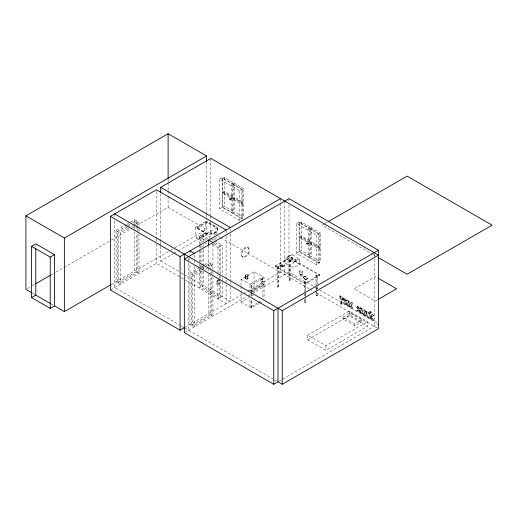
<?xml version="1.0" encoding="UTF-8"?>
<svg xmlns="http://www.w3.org/2000/svg" width="518" height="518" viewBox="0 0 518 518"><rect width="100%" height="100%" fill="white"/><g stroke="black" fill="none" stroke-linecap="round" stroke-linejoin="round"><path stroke-width="0.39" stroke-dasharray="2.59 1.94" d="M278.703 287.037L278.949 266.673L278.095 266.187L277.247 266.673L277.493 287.037L278.095 287.386L278.703 287.037L278.095 286.681L277.493 287.037M290.384 280.29L290.63 259.932L289.782 259.44L288.927 259.932L289.173 280.29L289.782 280.639L290.384 280.29L289.782 279.94L289.173 280.29M304.429 299.475L304.467 302.609L305.076 302.959L305.685 302.609L305.756 296.348M305.762 295.564L305.814 291.647M305.821 290.863L305.924 282.252L305.076 281.76L304.221 282.252L304.357 293.214M316.116 292.735L316.148 295.862L316.757 296.212L317.366 295.862L317.411 291.951M317.45 288.817L317.495 284.9M317.502 284.117L317.605 275.505L316.757 275.013L315.909 275.505L316.038 286.467M245.137 278.134L245.299 277.24M247.941 278.665A1.243 0.719 0 0 0 246.069 278.036A1.243 0.719 0 0 0 246.069 279.286A1.243 0.719 0 0 0 247.941 278.665L248.161 275.492A1.463 0.848 0 0 0 245.959 274.754A1.463 0.848 0 0 0 245.959 276.224A1.463 0.848 0 0 0 248.161 275.492M247.837 278.321L248.038 275.492M195.364 227.415L196.387 238.105L204.545 233.398L205.562 221.529L216.822 228.03A7.809 4.507 0 0 1 215.119 232.932A7.809 4.507 0 0 1 206.624 233.916L195.364 227.415L205.562 221.529M365.365 312.736C365.216 310.062 368.667 311.499 369.541 312.723L368.907 313.092L365.637 311.577M215.76 239.245L216.446 235.289M216.582 234.518L217.411 229.752M245.137 277.486L245.299 278.839L245.908 278.716A1.14 0.66 0 0 1 246.4 277.687A1.14 0.66 0 0 1 247.798 278.496A1.14 0.66 0 0 1 245.888 278.788L245.681 278.25L245.908 278.716M281.747 265.98L281.818 265.592M281.909 265.553C281.06 266.278 283.223 266.207 282.362 265.553M366.55 312.73L366.699 316.148L368.907 317.482L369.541 317.113C366.368 317.165 365.65 309.401 369.541 313.539L368.907 313.908L366.55 312.73L367.32 312.296M241.064 285.547L241.064 279.234L254.021 271.749L264.07 277.551L264.102 284.246L262.943 283.45L249.987 290.935L249.987 284.382L262.943 276.903L262.943 298.226M343.181 297.5L342.204 300.317L341.53 300.667L342.54 297.869L343.181 297.5L344.107 298.038L341.854 303.898L341.22 304.267L340.248 303.703L340.98 302.02L341.615 301.651L340.022 295.681L339.387 296.043L340.98 302.02M341.22 304.267L343.473 298.4L344.107 298.038M340.248 303.703L340.889 303.341L341.615 301.651M245.202 277.285C246.6 275.259 244.373 279.306 245.888 278.373M360.845 312.458A1.178 0.68 60 0 1 360.314 312.561L357.446 310.929L356.811 311.299L356.811 310.496C361.214 313.837 359.531 309.978 357.051 309.065C355.322 306.028 359.071 305.115 360.787 307.666L360.787 308.482C358.514 305.27 355.795 308.883 359.479 309.693A1.204 0.693 60 0 1 360.068 310.288L360.204 312.827A1.178 0.68 60 0 1 359.673 312.924L359.434 312.814M358.352 307.213L358.462 308.339L360.114 309.33A1.204 0.693 60 0 1 360.703 309.926L360.845 312.458M245.279 277.117L245.823 276.994M245.668 278.27L245.098 278.114M245.694 278.593C244.567 279.623 244.71 276.133 245.804 276.644M346.458 305.322C349.203 306.132 348.925 300.796 347.092 299.76C343.706 296.069 342.307 302.952 344.956 304.454M344.69 298.75C343.453 301.301 344.768 305.173 347.979 305.089M366.271 311.208L366.271 315.65L369.541 317.916L368.907 318.285L368.907 317.482M347.345 305.458C348.582 302.92 347.261 299.028 344.049 299.119M264.089 284.259L251.392 291.589L251.411 285.029L264.089 277.564M373.815 315.19L372.047 316.55L373.983 320.48L373.349 320.849L371.412 316.919L373.815 315.19L372.682 314.53L372.041 314.899L373.18 315.553M372.682 314.53L370.603 315.87L370.603 312.419L369.502 311.778L369.502 318.628L370.137 318.259L371.238 318.894L371.238 316.712L372.72 319.748L373.983 320.48M346.296 304.37C348.297 301.282 343.402 297.643 344.982 303.451C347.792 306.909 348.277 298.459 345.111 300.22M359.33 311.914C362.373 310.017 354.985 308.883 357.718 306.119M345.746 299.851L345.616 303.082L346.93 304.001M356.928 306.578L360.152 308.035L360.787 307.666M128.613 228.179L120.305 232.977L120.305 284.24L116.058 281.786L116.058 230.523L125.751 224.929M126.444 224.527L129.901 222.526M130.594 222.131L134.751 219.729L138.999 222.183L138.999 228.593M127.234 225.783L117.541 231.384L117.541 282.647L136.234 271.853L136.234 233.404M127.927 225.388L130.005 224.19M132.776 222.591L136.234 220.59L136.234 230.199M127.124 227.324L118.816 232.116L118.816 283.385L137.51 272.591L137.51 233.34M127.816 226.923L131.281 224.922M134.052 223.323L137.51 221.328L137.51 227.732M131.384 226.58L134.149 224.98M134.842 224.585L138.999 222.183M27.299 288.617L31.507 286.189M32.207 285.781L35.01 284.168M51.12 274.864L55.322 272.436M56.022 272.034L110.664 240.481M111.364 240.08L131.682 228.354M132.381 227.946L135.884 225.926M136.584 225.518L168.11 207.317L206.578 229.526L206.578 218.207M219.658 179.17L222.209 177.693L242.32 189.31L242.32 218.984L239.769 220.461L219.658 208.845L219.658 179.17L239.769 190.779L243.596 188.571L243.596 202.428L241.893 203.412L232.686 198.096L232.686 184.24L234.389 183.255L243.596 188.571M222.63 178.432L224.333 177.447L233.54 182.763L233.54 196.626L231.837 197.604L222.63 192.288L222.63 178.432L231.837 183.748L233.54 182.763M222.63 192.288L224.333 191.31L233.54 196.626M222.63 193.272L224.333 192.288L233.54 197.604L233.54 211.467L231.837 212.445L222.63 207.129L222.63 193.272L231.837 198.588L234.389 197.112L243.596 202.428M229.714 198.834L230.562 198.342L231.416 198.834L231.416 199.812L230.562 200.304L229.714 199.812L229.714 198.834L231.416 199.812M229.714 199.812L231.416 198.834M232.686 199.08L234.389 198.096L243.596 203.412L243.596 217.269L241.893 218.253L232.686 212.937L232.686 199.08L241.893 204.39L243.596 203.412M219.658 208.845L222.209 207.375L242.32 218.984M222.63 207.129L224.333 206.151L233.54 211.467M197.067 227.415L207.265 221.529L216.822 227.046A7.809 4.507 0 0 1 215.119 231.954A7.809 4.507 0 0 1 206.624 232.932L197.067 227.415L197.067 228.147L206.624 233.67A7.809 4.507 0 0 0 215.119 232.686A7.809 4.507 0 0 0 216.822 227.784L207.265 222.261L197.067 228.147M232.686 212.937L234.389 211.953L243.596 217.269M111.169 284.609L170.312 250.459M171.011 250.058L206.578 229.526M199.255 244.036L199.255 236.83L203.503 234.376L210.425 238.371M206.624 233.67L216.822 227.784M110.405 289.957L156.442 263.377L180.614 277.331M160.697 246.367L160.697 260.923L173.226 253.684M173.925 253.283L177.402 251.275M178.101 250.874L210.826 231.98L215.702 234.796M212.412 244.425L217.948 247.623L222.196 245.169L222.196 274.805M199.67 267.605L189.976 273.2L194.231 275.654L202.538 270.856M200.362 267.204L203.827 265.21M204.519 264.808L208.67 262.412L212.924 264.86L208.767 267.262M201.159 268.466L191.466 274.061L191.466 325.323L210.159 314.536L210.159 273.679M201.852 268.065L205.316 266.064M206.002 265.669L210.159 263.267L210.159 267.275M201.049 270.001L192.741 274.799L192.741 326.062L211.435 315.268L211.435 276.023M201.742 269.6L205.206 267.599M207.971 266.006L211.435 264.005L211.435 268.007M205.303 269.263L208.074 267.664M296.555 223.562L299.106 222.093L319.217 233.702L319.217 263.384L316.666 264.853L296.555 253.244L296.555 223.562L316.666 235.172L320.493 232.97L320.493 246.827L318.79 247.805L309.583 242.489L309.583 228.632L311.286 227.655L320.493 232.97M299.527 222.824L301.23 221.846L310.437 227.162L310.437 241.019L308.734 242.003L299.527 236.687L299.527 222.824L308.734 228.14L310.437 227.162M216.912 280.873L218.965 279.688L218.965 283.527L216.912 284.712L216.912 280.873L219.179 279.804L219.179 283.65L216.912 284.712M299.527 236.687L301.23 235.703L310.437 241.019M299.527 237.665L301.23 236.687L310.437 242.003L310.437 255.86L308.734 256.844L299.527 251.528L299.527 237.665L308.734 242.981L311.286 241.511L320.493 246.827M324.255 223.964L322.164 225.168L372.306 254.118M324.948 223.562L327.732 221.95M306.611 243.227L307.459 242.735L308.307 243.227L308.307 244.211L307.459 244.697L306.611 244.211L306.611 243.227L308.307 244.211M306.611 244.211L308.307 243.227M309.583 243.473L311.286 242.489L320.493 247.805L320.493 261.668L318.79 262.645L309.583 257.329L309.583 243.473L318.79 248.789L320.493 247.805M296.555 253.244L299.106 251.774L319.217 263.384M299.527 251.528L301.23 250.544L310.437 255.86M275.123 265.941L289.782 257.478L319.729 274.767L319.729 275.505L305.076 283.968L275.123 266.673L275.123 265.941L305.076 283.229L319.729 274.767M275.123 266.673L289.782 258.21L319.729 275.505M279.791 265.915L282.109 264.504C287.451 265.663 281.086 268.635 279.791 265.844L282.109 264.581L284.291 265.838L282.148 267.133M278.949 266.673L278.095 267.165L277.247 266.673M290.63 259.932L289.782 260.418L288.927 259.932M292.035 260.004L292.035 254.636L285.567 258.372L285.567 263.74L292.035 260.004L299.521 264.322L299.521 258.955L292.035 254.636L288.863 255.73L296.348 260.055L299.521 258.955L293.046 262.691L285.567 258.372L288.759 255.937L296.244 260.256L293.046 262.691L293.046 268.059L299.521 264.322M282.291 266.369C280.219 267.605 283.935 265.935 281.099 265.682L280.309 266.213L281.099 265.76L282.291 266.446M184.958 327.37L242.903 293.913M243.538 293.544L247.08 291.504M247.721 291.129L280.497 272.209L280.497 202.661M250.667 291.291L262.943 284.201L264.122 284.906L252.078 291.945M309.583 257.329L311.286 256.352L320.493 261.668M184.33 332.634L247.092 296.4M247.785 295.998L251.275 293.984M251.975 293.583L288.999 272.209L314.847 287.127M241.064 291.854L241.064 302.111L248.569 297.779M251.295 296.205L254.021 294.632M257.491 302.933L249.987 307.265L249.987 298.692M258.171 302.538L261.584 300.569M241.064 302.111L251.236 307.945L258.741 303.684M259.408 303.295L263.403 300.99M305.924 282.252L305.076 282.744L304.221 282.252M317.605 275.505L316.757 275.997L315.909 275.505M304.467 302.609L305.076 302.259L305.685 302.609M316.148 295.862L316.757 295.513L317.366 295.862M339.387 296.043L340.566 296.723L341.2 296.361L342.204 300.317M346.296 300.906L346.93 300.537M349.307 306.967L348.213 305.51L348.148 301.107L348.782 300.738L349.864 301.359L349.954 305.633L351.379 306.624L351.379 302.234L350.744 302.603L350.744 306.993L351.379 306.624M345.111 303.69L345.746 303.321M348.148 301.107L349.229 301.729L349.864 301.359M351.832 303.231L352.467 302.862L352.467 308.055L351.832 308.424L351.832 303.231L350.744 302.603M352.467 308.055L349.41 306.216L349.954 305.633M348.782 300.738L348.847 305.141L349.41 306.216L350.084 305.84M307.666 335.127L349.3 311.085L367.566 321.633L367.566 326.295L325.932 350.33L307.666 339.782L307.666 335.127L325.932 345.674L367.566 321.633M342.981 317.042L349.993 312.995L361.888 319.865L361.888 321.827L354.875 325.874L342.981 319.004L342.981 317.042L354.875 323.912L361.888 319.865M356.811 310.496L357.446 310.127L359.965 311.545M357.711 307.582L360.152 308.851L360.787 308.482M362.166 314.387L361.072 312.93L361.007 308.527L361.642 308.158L362.723 308.786L362.814 313.053L364.238 314.05L364.238 309.66L363.604 310.029L363.604 314.42L364.238 314.05M342.981 319.004L349.993 314.957L361.888 321.827M307.666 339.782L349.3 315.747L367.566 326.295M377.402 299.877L375.343 301.068L354.105 288.804L375.343 276.534L377.402 277.726M359.33 310.677L359.965 310.308M361.007 308.527L362.088 309.149L362.723 308.786M360.062 312.93L360.696 312.568M364.691 310.658L365.326 310.288L365.326 315.481L364.691 315.851L364.691 310.658L363.604 310.029M365.326 315.481L362.27 313.636L362.814 313.053M361.642 308.158L361.706 312.561L362.27 313.636L362.943 313.267M369.502 311.778L370.137 311.409L371.238 312.05L371.309 315.54L370.603 315.87M370.603 312.419L371.238 312.05M370.603 317.081L371.238 316.712L370.603 317.081L370.603 319.263L371.238 318.894M371.412 316.919L372.047 316.55M372.72 319.748L372.086 320.118L370.661 317.113M279.403 381.008L282.187 379.396M282.886 378.995L378.425 323.841M251.392 285.042L251.113 291.582M251.392 307.925L251.411 299.346M302.991 277.098L305.329 276.314L307.737 278.716L305.393 279.746L302.991 277.098L305.393 279.746M302.991 277.344L305.329 276.56L307.737 278.962M305.393 279.5L307.737 278.716M282.019 265.598L282.582 265.851M282.252 266.032L281.818 265.961M300.926 274.229L301.321 274.229L301.321 275.142L299.928 274.812L299.734 273.698L300.926 274.229L300.926 275.142M251.113 285.029L241.064 279.234M251.113 307.912L251.113 299.346M373.005 254.519L375.097 255.73M232.686 184.24L241.893 189.556L241.893 203.412M309.583 228.632L318.79 233.948L318.79 247.805M285.567 263.74L293.046 268.059M340.022 295.681L341.2 296.361M351.379 302.234L352.467 302.862M364.238 309.66L365.326 310.288M342.54 297.869L343.473 298.4M247.63 247.384A5.407 3.121 -60 0 1 245.914 255.762A5.407 3.121 -60 0 1 241.233 253.056A5.407 3.121 -60 0 1 247.63 247.384L248.264 247.753A5.407 3.121 -60 0 1 246.555 256.132A5.407 3.121 -60 0 1 241.867 253.425A5.407 3.121 -60 0 1 248.264 247.753M350.744 306.993L349.443 306.209M363.604 314.42L362.302 313.63M315.546 287.535L319.036 289.549M319.736 289.957L377.726 323.433M340.889 303.341L341.854 303.898M218.486 236.402L219.885 237.212M220.577 237.613L309.201 288.779M309.9 289.18L313.39 291.194M316.187 292.812L377.214 328.043M204.545 233.398L210.826 237.024M213.617 238.636L215.015 239.445M211.117 238.772L213.889 240.371M214.581 240.773L222.196 245.169M242.223 256.753L242.858 257.122M208.249 238.83L202.02 235.237L202.02 242.443M215.171 242.825L220.713 246.024L220.713 275.66M206.973 239.569L200.744 235.968L200.744 244.781M213.895 243.564L219.438 246.762L219.438 272.397M199.255 236.83L205.484 240.423M196.387 238.105L203.367 242.139M204.066 242.541L206.857 244.153A6.248 3.607 0 0 0 208.029 244.36M116.058 230.523L120.305 232.977M160.697 260.923L180.717 272.481M181.41 272.882L230.368 301.146L230.368 286.596M181.3 277.726L184.758 279.72M185.444 280.121L226.12 303.6L226.12 279.344M180.847 325.718L114.653 287.503L114.653 218.771M181.54 326.12L184.33 327.732M184.939 328.082L273.815 379.396M274.514 379.798L276.612 381.008M32.492 293.227L35.127 294.748M51.017 303.924L53.095 305.121M366.53 316.912L365.637 316.019L365.365 314.536M340.566 296.723L341.53 300.667M362.173 313.422L362.088 309.149M349.313 306.002L349.229 301.729M245.351 275.492L245.551 278.321M245.228 275.492L245.448 278.665M245.59 276.528L245.61 276.871M316.045 287.25L316.103 291.951M304.364 293.997L304.383 295.564M374.177 254.325L374.177 258.365M374.177 259.175L374.177 326.288M370.137 311.409L370.137 318.259M368.907 313.092L368.907 313.908M360.152 308.035L360.152 308.851M357.446 310.127L357.446 310.929M354.875 323.912L354.875 325.874M349.993 312.995L349.993 314.957M349.3 311.085L349.3 315.747M325.932 345.674L325.932 350.33M318.79 248.789L318.79 262.645M316.757 275.013L316.757 284.473M316.757 287.322L316.757 289.743M316.757 290.553L316.757 296.212M316.666 235.172L316.666 264.853M311.286 227.655L311.286 241.511M311.286 242.489L311.286 256.352M308.734 228.14L308.734 242.003M308.734 242.981L308.734 256.844M307.459 242.735L307.459 244.697M305.076 281.76L305.076 290.831M305.076 293.583L305.076 302.959M302.609 271.167L302.609 275.317A1.502 0.868 0 0 1 300.207 275.893A1.502 0.868 0 0 1 300.544 274.404A1.502 0.868 0 0 1 302.609 275.317M301.23 221.846L301.23 235.703M301.23 236.687L301.23 250.544M300.544 274.171L300.544 275.084M300.207 274.054L300.207 274.974M299.928 273.899L299.928 274.812M299.631 271.173L299.631 275.323M299.106 222.093L299.106 251.774M289.782 257.478L289.782 258.21M289.782 259.44L289.782 280.639M288.999 198.621L288.999 201.858M288.999 205.089L288.999 272.209M284.745 201.075L284.745 274.657M280.497 198.621L280.497 201.858M278.095 266.187L278.095 287.386M264.07 284.848L264.07 298.873M254.021 271.749L254.021 293.052M251.411 293.11L251.411 296.225M251.113 292.333L251.113 296.225M249.987 294.017L249.987 295.577M241.893 204.39L241.893 218.253M241.064 286.331L241.064 291.064M239.769 190.779L239.769 220.461M234.389 183.255L234.389 197.112M234.389 198.096L234.389 211.953M231.837 183.748L231.837 197.604M231.837 198.588L231.837 212.445M230.562 198.342L230.562 200.304M230.368 229.183L230.368 230.801M230.368 234.032L230.368 280.931M230.368 281.74L230.368 285.787M226.12 230.827L226.12 233.249M226.12 236.486L226.12 278.535M224.333 177.447L224.333 191.31M224.333 192.288L224.333 206.151M222.209 177.693L222.209 207.375M222.196 278.011L222.196 281.216M222.196 282.012L222.196 296.432L217.948 298.886L217.948 278.056M220.713 276.463L220.713 278.069M220.713 281.268L220.713 297.293L202.02 286.499L202.02 269.677M219.438 275.595L219.438 278.004M219.438 278.801L219.438 298.025L200.744 287.231L200.744 269.613M217.948 247.623L217.948 272.449M217.948 273.251L217.948 277.26M217.411 228.768L217.411 229.506M217.126 280.996L217.126 284.835M212.924 244.159L212.924 275.699M212.924 276.502L212.924 316.129L208.67 313.675L208.67 272.824M211.435 271.212L211.435 275.22M210.826 158.391L210.826 214.996M210.826 215.805L210.826 219.852M210.826 220.662L210.826 231.98M210.159 268.071L210.159 272.882M208.67 245.752L208.67 272.021M207.265 221.529L207.265 222.261M206.578 161.603L206.578 213.351M206.578 214.161L206.578 217.398M203.503 234.376L203.503 241.582M203.503 244.787L203.503 246.393M203.503 249.592L203.503 265.617M203.503 266.414L203.503 270.422M203.503 271.218L203.503 285.638L199.255 288.092L199.255 269.671M202.02 245.649L202.02 249.65M202.02 250.453L202.02 264.873M202.02 265.669L202.02 268.874M200.744 245.584L200.744 249.585M200.744 250.388L200.744 264.005M200.744 264.808L200.744 268.81M199.255 244.839L199.255 249.644M199.255 250.447L199.255 266.466M194.231 254.953L194.231 259.803M194.231 260.612L194.231 263.04M194.231 266.271L194.231 326.923L189.976 324.469L189.976 263.817M189.976 250.88L189.976 254.118M189.976 258.158L189.976 260.586M188.578 258.217L188.578 262.257M188.578 263.066L188.578 330.18M168.11 179.014L168.11 182.252M168.11 183.061L168.11 190.339M168.11 191.148L168.11 195.189M168.11 195.998L168.11 207.317M160.697 193.81L160.697 241.517M160.697 242.327L160.697 245.558M156.442 191.407L156.442 238.306M156.442 239.115L156.442 243.162M156.442 243.972L156.442 263.377M138.999 229.396L138.999 232.595M138.999 233.398L138.999 273.446L134.751 270.998L134.751 231.747M137.51 228.535L137.51 232.537M134.751 219.729L134.751 226.139M134.751 226.942L134.751 230.944M114.653 213.915L114.653 217.961M35.787 245.467L35.787 247.073M213.656 243.369A6.248 3.607 0 0 1 212.71 243.816M262.872 278.729L260.742 280.128L260.891 282.504L263.021 281.112L262.872 278.729M262.755 278.962L260.878 280.193L261.007 282.278L262.879 281.047L262.755 278.962M305.257 276.47L303.257 277.136L305.465 279.344L307.472 278.678L305.257 276.47M245.746 276.036A1.347 0.777 0 0 0 247.992 275.693A1.347 0.777 0 0 0 246.348 274.741A1.347 0.777 0 0 0 245.746 276.036M300.207 271.969A1.502 0.868 0 0 0 302.609 271.393A1.502 0.868 0 0 0 300.544 270.48A1.502 0.868 0 0 0 300.207 271.969"/><path stroke-width="0.78" d="M31.831 292.851L25.9 289.426L25.9 215.838L168.11 133.735L206.578 155.944L206.578 161.603M54.481 305.924L50.233 308.378L31.54 297.585L31.54 246.322L35.787 243.868L54.481 254.662L54.481 305.924L64.368 311.629L110.47 285.017M25.9 215.838L64.368 238.047L206.578 155.944M184.33 327.732L180.083 330.18L110.405 289.957L110.405 216.369L156.442 189.789L226.12 230.018M160.697 192.191L160.697 187.335L210.826 158.391L378.425 255.16L282.258 310.683L114.653 213.915M31.54 246.322L50.233 257.109L54.481 254.662M35.71 283.76L50.421 275.265M31.54 297.585L35.787 295.13L50.324 303.529M110.405 216.369L180.083 256.598L280.497 198.621M328.431 221.549L407.129 176.114L492.1 225.168L407.129 274.223L378.574 257.737M378.425 250.252L288.999 198.621L184.33 259.052L273.757 310.683L378.425 250.252L378.425 328.742L282.258 384.265L278.004 381.811L273.757 384.265L184.33 332.634L184.33 254.144M378.088 299.482L396.587 288.804L378.088 278.121M160.697 187.335L230.368 227.564M212.924 242.541L208.67 240.087L208.67 244.943M189.976 250.88L194.231 253.334M282.258 310.683L282.258 384.265M278.004 308.229L278.004 381.811M273.757 310.683L273.757 384.265M180.083 256.598L180.083 330.18M168.11 133.735L168.11 178.211M64.368 238.047L64.368 311.629M50.233 257.109L50.233 308.378M35.787 248.672L35.787 295.13"/></g></svg>
